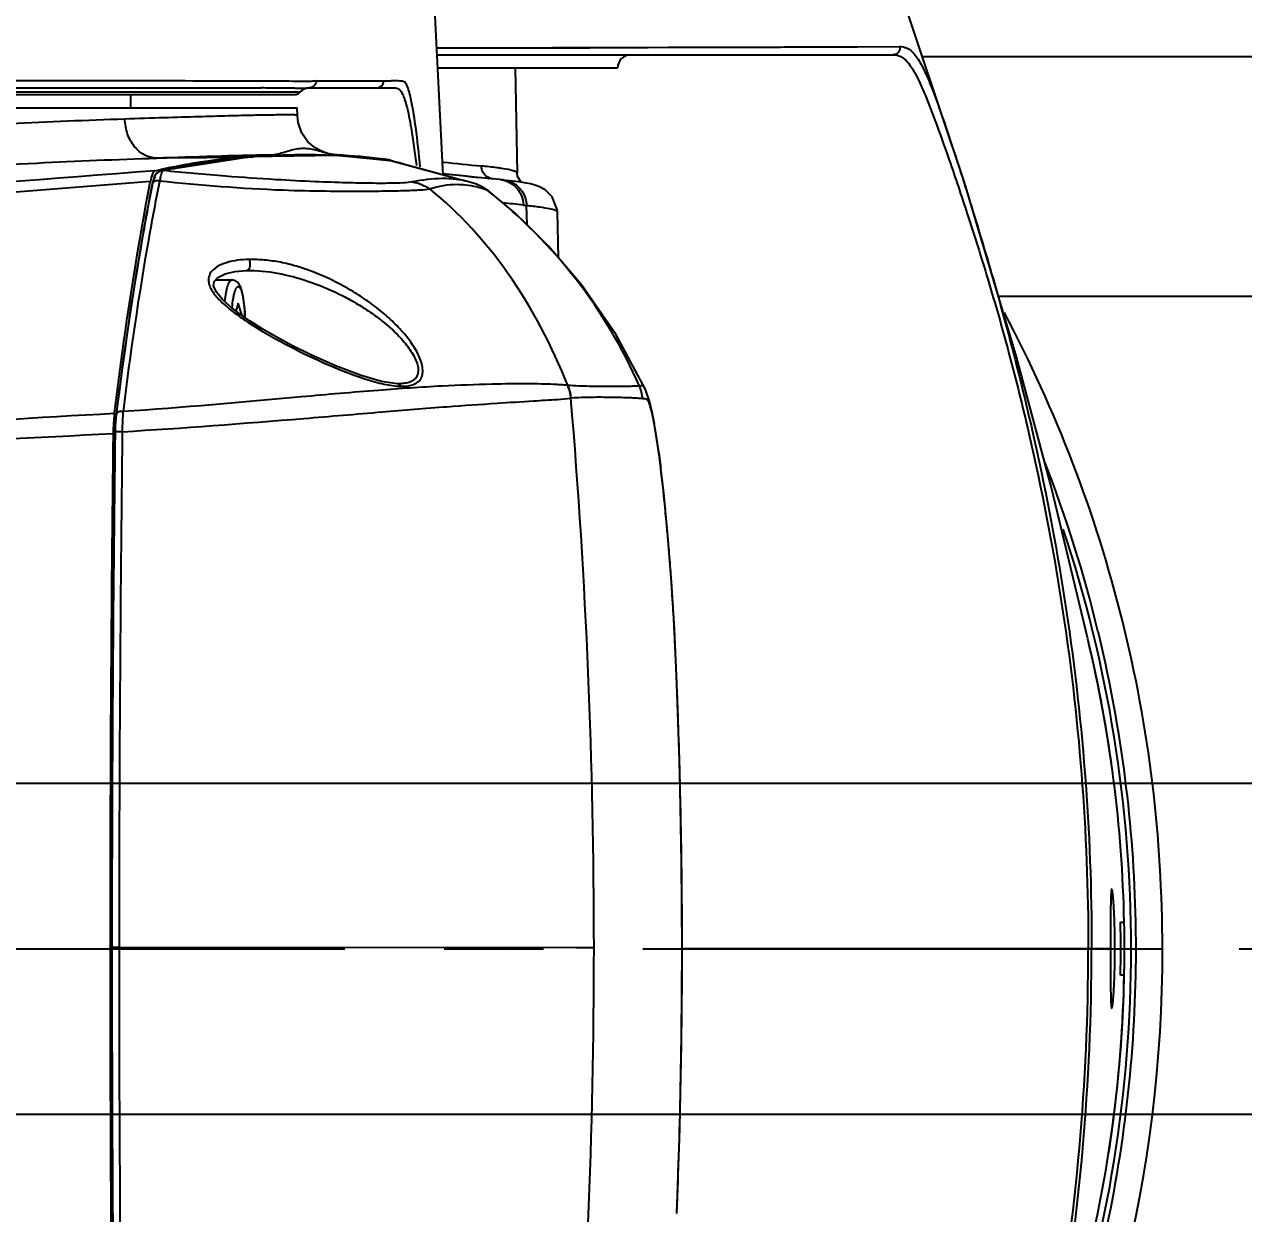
# Model space of a CAD drawing. Header units: millimetres. Extents: x 5828 to 6704, y 123 to 421.
# Drawn here: x 6422.775 to 6427.377, y 208.186 to 212.676 of the extents above; entities that cross this region are included whole.
import ezdxf

# ---------------------------------------------------------------- set-up
doc = ezdxf.new("R2010")
doc.units = ezdxf.units.MM
doc.linetypes.add('CENTER', pattern=[0.6, 0.375, -0.075, 0.075, -0.075])
for name, color, linetype in [('中心线', 7, 'Continuous'), ('外形图', 7, 'Continuous'), ('尺寸标注', 7, 'Continuous')]:
    doc.layers.add(name, color=color, linetype=linetype)
doc.styles.add('微软雅黑', font='msyh.ttc', dxfattribs={"height": 1.5})
doc.dimstyles.new('尺寸标注_1_20比例', dxfattribs={"dimtxt": 1.5, "dimasz": 1.25, "dimexe": 0.5, "dimexo": 0.4, "dimgap": 0.5, "dimtad": 1, "dimdec": 1, "dimlfac": 20, "dimdsep": 46, "dimtxsty": '微软雅黑', "dimcen": 0.09, "dimadec": 0, "dimazin": 0, "dimtp": 0.01, "dimtm": 0.01, "dimtfac": 1, "dimtdec": 1, "dimtofl": 0, "dimtmove": 0, "dimatfit": 3, "dimfxl": 1, "dimtolj": 1, "dimarcsym": 0})

# ---------------------------------------------------------------- blocks, each defined once
blk = doc.blocks.new('*D1113')
at = {"layer": 'Defpoints', "color": 0}
for p in [(6420.6767, 219.4485), (6417.8017, 209.8115), (6420.6767, 208.845)]:
    blk.add_point(p, dxfattribs=at)
at = {"layer": '尺寸标注', "color": 0, "lineweight": -2}
for p, q in [((6417.8017, 210.2115), (6417.8017, 219.9485)), ((6420.6767, 209.245), (6420.6767, 219.9485)), ((6416.5517, 219.4485), (6410.0369, 219.4485)), ((6421.9267, 219.4485), (6423.1767, 219.4485))]:
    blk.add_line(p, q, dxfattribs=at)
at = {"layer": '尺寸标注', "color": 0}
for points in [[(6416.5517, 219.2402), (6416.5517, 219.6568), (6417.8017, 219.4485)], [(6421.9267, 219.6568), (6421.9267, 219.2402), (6420.6767, 219.4485)]]:
    blk.add_solid(points, dxfattribs=at)
at = {"layer": '尺寸标注', "color": 0, "insert": (6412.3647, 220.7116), "char_height": 1.5, "attachment_point": 5, "style": '微软雅黑'}
blk.add_mtext('\\A1;57.5', dxfattribs=at)
blk = doc.blocks.new('*D1114')
at = {"layer": 'Defpoints', "color": 0}
for p in [(6417.8017, 209.8115), (6417.8017, 208.5615), (6436.6014, 208.5615)]:
    blk.add_point(p, dxfattribs=at)
at = {"layer": '尺寸标注', "color": 0, "lineweight": -2}
for p, q in [((6436.6014, 211.0615), (6436.6014, 215.7247)), ((6418.2017, 209.8115), (6437.1014, 209.8115)), ((6418.2017, 208.5615), (6437.1014, 208.5615)), ((6436.6014, 207.3115), (6436.6014, 206.0615))]:
    blk.add_line(p, q, dxfattribs=at)
at = {"layer": '尺寸标注', "color": 0}
for points in [[(6436.3931, 211.0615), (6436.8098, 211.0615), (6436.6014, 209.8115)], [(6436.8098, 207.3115), (6436.3931, 207.3115), (6436.6014, 208.5615)]]:
    blk.add_solid(points, dxfattribs=at)
at = {"layer": '尺寸标注', "color": 0, "insert": (6435.3258, 214.1904), "char_height": 1.5, "attachment_point": 5, "rotation": 90, "style": '微软雅黑'}
blk.add_mtext('\\A1;25', dxfattribs=at)

msp = doc.modelspace()

# ---------------------------------------------------------------- linework, layer by layer
at = {"layer": '中心线', "linetype": 'CENTER', "ltscale": 5}
msp.add_line((6395.1097, 209.1865), (6433.2693, 209.1865), dxfattribs=at)
at = {"layer": '外形图', "color": 7, "linetype": 'Continuous'}
for p, q in [((6424.3563, 212.1069), (6424.3015, 213.1622)), ((6424.3322, 212.5873), (6426.0784, 212.5928)), ((6425.629, 212.5903), (6425.92, 212.5917)), ((6425.92, 212.5917), (6426.0784, 212.5928)), ((6424.3327, 212.5615), (6426.0542, 212.5615)), ((6426.1637, 212.5553), (6429.8267, 212.5553)), ((6424.3353, 212.5115), (6425.0142, 212.5115)), ((6424.6276, 212.5115), (6424.6345, 212.1143)), ((6423.0661, 212.4625), (6421.3046, 212.4625)), ((6423.8763, 212.4625), (6424.142, 212.4626)), ((6420.903, 212.4115), (6423.7958, 212.4115)), ((6423.8144, 212.4198), (6420.927, 212.4198)), ((6420.9517, 212.4365), (6423.5182, 212.4363)), ((6423.0589, 212.4365), (6423.6704, 212.4361)), ((6423.1767, 212.3615), (6423.1767, 212.4115)), ((6423.796, 212.4353), (6423.7973, 212.4353)), ((6423.7964, 212.4353), (6423.7973, 212.4353)), ((6423.8517, 212.4365), (6424.1082, 212.4365)), ((6424.1056, 212.4365), (6424.1583, 212.4367)), ((6424.1454, 212.4366), (6424.1567, 212.4367)), ((6424.1455, 212.4364), (6424.1566, 212.4361)), ((6424.1566, 212.4361), (6424.1582, 212.4361)), ((6424.1567, 212.4367), (6424.1618, 212.4366)), ((6424.1582, 212.4361), (6424.1618, 212.4361)), ((6417.5482, 212.3615), (6423.8052, 212.3615)), ((6423.8057, 212.3322), (6423.8052, 212.3615)), ((6423.9124, 212.1822), (6423.8893, 212.1828)), ((6423.9438, 212.181), (6423.8893, 212.1828)), ((6423.9128, 212.1919), (6423.9271, 212.1875)), ((6423.9438, 212.181), (6423.9269, 212.1817)), ((6423.9541, 212.1805), (6423.9438, 212.181)), ((6423.9623, 212.18), (6423.9438, 212.181)), ((6424.155, 212.1613), (6423.9537, 212.1807)), ((6424.1297, 212.1648), (6424.1147, 212.1666)), ((6424.1299, 212.1645), (6424.1147, 212.1666)), ((6424.1299, 212.1648), (6424.1297, 212.1648)), ((6424.1549, 212.1612), (6424.1497, 212.162)), ((6424.1573, 212.1608), (6424.1497, 212.1619)), ((6423.2679, 212.1231), (6423.2897, 212.128)), ((6423.2679, 212.1231), (6423.2897, 212.1276)), ((6423.2906, 212.1238), (6423.2905, 212.1238)), ((6423.2987, 212.1242), (6423.2906, 212.1238)), ((6423.316, 212.1279), (6423.2987, 212.1242)), ((6423.316, 212.1277), (6423.2987, 212.1242)), ((6424.1573, 212.1608), (6424.1549, 212.1612)), ((6424.1573, 212.1608), (6424.155, 212.1613)), ((6424.1791, 212.1564), (6424.1573, 212.1608)), ((6424.3991, 212.0953), (6424.1573, 212.1608)), ((6424.1907, 212.1533), (6424.1791, 212.1564)), ((6423.2491, 212.074), (6423.2509, 212.0833)), ((6423.2492, 212.0736), (6423.2509, 212.0833)), ((6423.2572, 212.0722), (6423.2563, 212.0677)), ((6423.2572, 212.0722), (6423.2564, 212.0675)), ((6423.2598, 212.0836), (6423.2572, 212.0721)), ((6423.2663, 212.1025), (6423.2598, 212.0836)), ((6424.4722, 212.0998), (6424.3561, 212.1118)), ((6424.4425, 212.1028), (6424.406, 212.1066)), ((6424.453, 212.1017), (6424.4901, 212.098)), ((6424.571, 212.0899), (6424.4722, 212.0998)), ((6424.4811, 212.0725), (6424.481, 212.0725)), ((6424.484, 212.0714), (6424.481, 212.0725)), ((6424.4965, 212.0973), (6424.4833, 212.0987)), ((6424.4841, 212.0714), (6424.484, 212.0714)), ((6424.5245, 212.0946), (6424.5278, 212.0942)), ((6424.5714, 212.0899), (6424.5753, 212.0895)), ((6424.5831, 212.0887), (6424.5839, 212.0886)), ((6424.6063, 212.0861), (6424.5839, 212.0886)), ((6424.6345, 212.1132), (6424.6345, 212.1143)), ((6423.2823, 212.068), (6423.2814, 212.0637)), ((6423.2824, 212.0674), (6423.2816, 212.0628)), ((6424.4406, 212.0694), (6424.4403, 212.0694)), ((6424.4406, 212.0694), (6424.4403, 212.0694)), ((6424.482, 212.0622), (6424.4818, 212.0622)), ((6424.4821, 212.0623), (6424.482, 212.0623)), ((6424.5225, 212.0497), (6424.5223, 212.0498)), ((6424.5225, 212.0497), (6424.5223, 212.0498)), ((6424.528, 212.0465), (6424.5283, 212.0463)), ((6424.528, 212.0464), (6424.5283, 212.0463)), ((6424.5283, 212.0463), (6424.5283, 212.0462)), ((6424.6728, 211.919), (6424.6701, 211.9929)), ((6424.6723, 211.919), (6424.6701, 211.9929)), ((6424.7916, 211.7947), (6424.7868, 211.9687)), ((6424.7868, 211.9687), (6424.7868, 211.9685)), ((6423.4971, 211.7115), (6423.5578, 211.7115)), ((6423.6132, 211.7468), (6423.6147, 211.7469)), ((6423.5824, 211.6231), (6423.5735, 211.5935)), ((6423.5954, 211.5798), (6423.5824, 211.6231)), ((6426.4515, 211.6497), (6429.8267, 211.6497)), ((6423.6272, 211.5551), (6423.5867, 211.5832)), ((6423.5916, 211.5798), (6423.5954, 211.5798)), ((6423.5954, 211.5798), (6423.5954, 211.5771)), ((6424.1827, 211.3196), (6424.1818, 211.3196)), ((6424.8265, 211.313), (6424.8257, 211.313)), ((6425.1178, 211.3003), (6425.1178, 211.3003)), ((6424.8386, 211.2654), (6424.8378, 211.2653)), ((6423.1214, 211.2033), (6423.1196, 211.1863)), ((6423.1214, 211.2033), (6423.1214, 211.2032)), ((6423.1172, 211.1369), (6423.1172, 211.1369)), ((6425.2376, 210.1868), (6425.2378, 210.1867)), ((6426.9119, 209.2865), (6426.9257, 209.2865)), ((6423.0986, 209.1865), (6423.0986, 209.1913)), ((6423.1327, 209.1913), (6423.1052, 209.1913)), ((6424.925, 209.1897), (6423.1327, 209.1913)), ((6425.2577, 209.1864), (6425.2578, 209.1864)), ((6426.8741, 209.1865), (6425.2578, 209.1865)), ((6426.891, 209.1865), (6426.9132, 209.1865)), ((6426.9522, 209.1865), (6427.0706, 209.1865)), ((6426.9257, 209.0865), (6426.9119, 209.0865))]:
    msp.add_line(p, q, dxfattribs=at)
for points in [[(6426.7882, 210.3557), (6426.7336, 210.5869), (6426.6498, 210.9319), (6426.5198, 211.4215), (6426.3228, 212.0795), (6426.0496, 212.8965), (6425.7104, 213.8407)], [(6424.3314, 212.5873), (6424.6532, 212.5874), (6424.9088, 212.5877), (6425.1291, 212.5883), (6425.629, 212.5903)], [(6423.9128, 212.1914), (6423.8967, 212.1971), (6423.8721, 212.2104), (6423.8456, 212.2329), (6423.8226, 212.2656), (6423.8084, 212.3063), (6423.8057, 212.3322)], [(6423.9537, 212.1807), (6423.6295, 212.1755), (6423.2905, 212.1238)], [(6423.2903, 212.1238), (6423.2873, 212.1229), (6423.2749, 212.115), (6423.2663, 212.1025)], [(6424.3441, 212.1102), (6424.2669, 212.1315), (6424.2102, 212.1476), (6424.1907, 212.1533)], [(6424.4413, 212.0844), (6424.4335, 212.0863), (6424.4203, 212.0896), (6424.3991, 212.0953)], [(6424.4811, 212.0725), (6424.4478, 212.0828), (6424.4411, 212.0845)], [(6424.5283, 212.0462), (6424.5044, 212.062), (6424.4841, 212.0714)], [(6424.7871, 211.9685), (6424.7865, 211.977), (6424.7673, 212.0257), (6424.7401, 212.0518), (6424.7188, 212.0633), (6424.7018, 212.0694), (6424.6859, 212.0736), (6424.6692, 212.077), (6424.6506, 212.0802), (6424.6297, 212.0832), (6424.6063, 212.0861)], [(6424.6503, 212.0802), (6424.6366, 212.1014), (6424.6345, 212.1132)], [(6425.1178, 211.3003), (6425.0089, 211.5046), (6424.8782, 211.6931), (6424.7535, 211.8393), (6424.6274, 211.963), (6424.5283, 212.0463)], [(6423.5867, 211.5832), (6423.5516, 211.6107), (6423.5224, 211.6379), (6423.5005, 211.6647), (6423.4896, 211.6888), (6423.491, 211.7048), (6423.5049, 211.7202), (6423.5325, 211.7338)], [(6423.5325, 211.7338), (6423.5693, 211.7429), (6423.6132, 211.7468)], [(6424.1818, 211.3196), (6424.1228, 211.3278), (6424.0457, 211.3499), (6423.9496, 211.3865), (6423.8564, 211.4283), (6423.7845, 211.464), (6423.7254, 211.4959), (6423.6732, 211.5262), (6423.6272, 211.5551)], [(6424.8265, 211.313), (6424.8262, 211.313), (6424.8259, 211.3131), (6424.8256, 211.3131)], [(6425.2378, 210.1867), (6425.2283, 210.3927), (6425.2173, 210.5718), (6425.2038, 210.7434), (6425.188, 210.9063), (6425.1717, 211.0426), (6425.1573, 211.1403), (6425.1453, 211.2063), (6425.1343, 211.2533), (6425.122, 211.2904), (6425.1178, 211.3003)], [(6423.1196, 211.1863), (6423.1175, 211.1515), (6423.1172, 211.1369)], [(6425.2578, 209.1864), (6425.2557, 209.5119), (6425.2488, 209.8599), (6425.2378, 210.1867)], [(6424.925, 209.1897), (6424.8561, 209.19), (6424.5936, 209.1905)], [(6425.2375, 208.1861), (6425.2485, 208.5088), (6425.2556, 208.8576), (6425.2578, 209.1864)]]:
    msp.add_lwpolyline(points, dxfattribs=at)
for centre, radius, start, end in [((6425.0642, 212.5115), 0.05, 90, 180), ((6424.1394, 216.21), 3.7474, 270.0396, 270.3141), ((6423.6114, 188.2883), 24.1478, 89.70204, 89.86012), ((6423.6849, 203.2546), 9.1814, 89.54403, 89.67511), ((6423.6786, 202.721), 9.7151, 89.30502, 89.53151), ((6423.7958, 212.4365), 0.025, 270, 318.1897), ((6423.8517, 212.3865), 0.05, 90, 138.1897), ((6423.8517, 212.3703), 0.0662, 90.0546, 91.4893), ((6425.1156, 155.3015), 56.8995, 91.41965, 91.85379), ((6423.9766, 143.2315), 68.9433, 90.334053, 90.583116), ((6423.8373, 209.6234), 2.5637, 95.8789, 102.3325), ((6423.8401, 209.6956), 2.4882, 95.1276, 102.1609), ((6423.827, 209.707), 2.4795, 92.7975, 95.8407), ((6423.8336, 209.7596), 2.4239, 94.5318, 95.1084), ((6423.8341, 209.7509), 2.4326, 88.7009, 94.5294), ((6423.8242, 209.6992), 2.4873, 82.9367, 87.0044), ((6424.0398, 211.4411), 0.7293, 81.3356, 82.9042), ((6424.1066, 211.978), 0.1911, 78.1335, 82.9458), ((6424.1074, 211.9819), 0.1872, 75.4856, 78.1192), ((6424.1072, 211.9812), 0.1879, 68.0492, 75.4657), ((6427.6615, 152.2766), 60.0076, 94.198792, 96.423103), ((6430.2832, 269.1653), 57.3163, 264.065077, 264.209155), ((6428.1328, 147.8039), 64.4644, 94.343162, 100.668847), ((6423.2714, 212.0692), 0.0146, 147.6509, 153.7611), ((6431.6748, 210.3912), 8.5584, 168.58291, 168.70111), ((6424.3608, 211.7405), 0.3533, 81.3714, 86.0368), ((6424.3641, 211.7642), 0.3294, 76.4925, 81.3238), ((6424.4301, 211.9317), 0.1497, 68.904, 70.0928), ((6424.4302, 211.9319), 0.1495, 59.6403, 68.9034), ((6424.4301, 211.9311), 0.1503, 52.0648, 68.9465), ((6424.3806, 210.1827), 1.9167, 84.0548, 84.1692), ((6424.3912, 210.2854), 1.8135, 83.9381, 84.0548), ((6424.4071, 211.7479), 0.3232, 76.5983, 84.0558), ((6424.43, 211.9317), 0.1498, 52.0437, 59.6354), ((6424.413, 211.7719), 0.2986, 68.5534, 71.7264), ((6423.3699, 210.5705), 1.8752, 51.8707, 52.0727), ((6423.3452, 210.5431), 1.9121, 23.6609, 51.795), ((6424.0265, 212.1944), 0.7608, 232.1314, 234.1145), ((6424.177, 212.4032), 1.0182, 234.1432, 236.7773), ((6424.2241, 211.759), 0.4503, 264.5654, 266.3973), ((6424.6868, 211.2524), 0.1516, 4.9071, 23.6212), ((6424.6876, 211.2526), 0.1515, 4.8681, 23.5), ((6424.9578, 211.2503), 0.1511, 4.8381, 23.4396), ((6400.2316, 209.1921), 24.6934, 359.99451, 4.8162), ((6423.9302, 211.1214), 0.8199, 177.4235, 178.9046), ((6423.8227, 211.1267), 0.7122, 175.3711, 177.4613), ((6583.0096, 209.1906), 159.911, 179.304671, 179.999742), ((6583.3117, 209.1749), 160.2065, 179.298319, 179.994152), ((6583.3198, 209.1748), 160.2142, 179.298412, 179.994097), ((6423.9534, 211.1209), 0.8431, 178.8961, 179.2997), ((6589.6685, 209.1371), 166.5358, 179.311489, 179.981348), ((6421.8985, 209.186), 5.0723, 13.6773, 21.2366), ((6420.2445, 210.3818), 4.9709, 6.9966, 7.1542), ((6419.2591, 210.2626), 5.9635, 5.81849, 6.97947), ((6417.2774, 210.0551), 7.956, 5.18263, 5.85876), ((6415.8192, 209.9198), 9.4204, 4.75555, 5.20111), ((6421.9267, 209.1865), 5.0254, 341.6319, 18.3681), ((6415.3531, 209.8805), 9.8882, 4.2278, 4.7584), ((6415.3641, 209.8814), 9.8772, 3.79143, 4.22746), ((6414.8538, 209.8477), 10.3886, 3.17634, 3.79037), ((6412.5778, 209.7199), 12.6682, 2.82532, 3.18344), ((6421.9045, 209.1877), 5.0661, 13.4222, 13.6746), ((6409.128, 209.5498), 16.1222, 2.46111, 2.82472), ((6421.9352, 209.1873), 4.9916, 1.1384, 13.5347), ((6421.9267, 209.1865), 5.0005, 8.0656, 13.5213), ((6421.8981, 209.1864), 5.0726, 1.1593, 13.42), ((6406.402, 209.4308), 18.8508, 2.29822, 2.46649), ((6399.6248, 209.158), 25.6334, 2.07765, 2.30018), ((6400.4722, 209.1883), 24.7855, 1.66324, 2.07857), ((6400.6956, 209.1955), 24.562, 1.35247, 1.66161), ((6400.4341, 209.1894), 24.8236, 0.92699, 1.35235), ((6400.2627, 209.1865), 24.995, 0.64131, 0.92724), ((6400.3534, 209.1872), 24.9043, 0.27014, 0.64196), ((6400.7356, 209.1891), 24.5221, 359.99373, 0.26992), ((6421.9267, 209.1865), 5.0005, 351.1001, 1.1488), ((6421.3932, 209.1865), 5.5196, 358.9622, 1.0378), ((6421.9143, 209.1867), 5.0563, 359.9971, 1.1587), ((6581.5561, 209.1736), 158.4575, 179.995342, 180.69718), ((6583.4533, 209.1716), 160.3481, 179.992963, 180.688212), ((6583.415, 209.1715), 160.3094, 179.992948, 180.688277), ((6587.5243, 209.1945), 164.3916, 180.001101, 180.679728), ((6400.2316, 209.193), 24.6934, 355.17063, 359.99233), ((6400.3973, 209.1909), 24.8604, 357.68356, 359.98962), ((6421.9362, 209.1867), 5.1345, 332.0001, 359.9977), ((6418.2514, 209.1887), 8.5389, 349.86768, 359.98544), ((6418.1918, 209.1885), 8.611, 349.95434, 359.9863), ((6421.9156, 209.1862), 5.0551, 358.8428, 0.0036), ((6421.9356, 209.1857), 4.9912, 346.4623, 358.8613), ((6421.8983, 209.1866), 5.0724, 346.533, 358.8419)]:
    msp.add_arc(centre, radius, start, end, dxfattribs=at)
for points, knots in [([(6426.0784, 212.5928), (6426.0804, 212.5857), (6426.0769, 212.5689), (6426.0614, 212.5613), (6426.0541, 212.5614)], [0, 0, 0, 0, 0.500734, 1, 1, 1, 1]), ([(6426.0783, 212.5927), (6426.0879, 212.5928), (6426.1094, 212.588), (6426.1384, 212.5617), (6426.1662, 212.5151), (6426.1985, 212.4414), (6426.2388, 212.3308), (6426.2908, 212.1752), (6426.3555, 211.9713), (6426.4297, 211.7238), (6426.507, 211.4433), (6426.6069, 211.0353), (6426.7095, 210.503), (6426.786, 209.849), (6426.8031, 209.4076), (6426.8031, 209.1865)], [0, 0, 0, 0, 0.008098, 0.017872, 0.032282, 0.054045, 0.086222, 0.13224, 0.193529, 0.268046, 0.351818, 0.440825, 0.625025, 0.812092, 1, 1, 1, 1]), ([(6426.0545, 212.5615), (6426.0641, 212.5614), (6426.0856, 212.5563), (6426.1146, 212.5298), (6426.1428, 212.4831), (6426.1757, 212.4096), (6426.2174, 212.3001), (6426.2717, 212.1469), (6426.3391, 211.9469), (6426.4156, 211.7039), (6426.4943, 211.4277), (6426.5949, 211.0239), (6426.697, 210.4955), (6426.7732, 209.8454), (6426.7902, 209.4064), (6426.7902, 209.1865)], [0, 0, 0, 0, 0.008197, 0.018122, 0.03273, 0.054705, 0.087038, 0.133022, 0.193932, 0.267845, 0.351123, 0.439911, 0.62421, 0.811618, 1, 1, 1, 1]), ([(6423.7914, 212.4611), (6423.7028, 212.4622), (6423.461, 212.4624), (6423.2193, 212.4625), (6423.0661, 212.4625)], [0, 0, 0, 0, 0.366605, 1, 1, 1, 1]), ([(6423.8457, 212.4607), (6423.842, 212.4606), (6423.8239, 212.4605), (6423.8058, 212.4609), (6423.7914, 212.4611)], [0, 0, 0, 0, 0.204161, 1, 1, 1, 1]), ([(6423.8764, 212.4625), (6423.8739, 212.4622), (6423.8637, 212.4612), (6423.8534, 212.4608), (6423.8457, 212.4607)], [0, 0, 0, 0, 0.240676, 1, 1, 1, 1]), ([(6423.8765, 212.4625), (6423.8769, 212.4563), (6423.8722, 212.4424), (6423.8585, 212.4366), (6423.8517, 212.4365)], [0, 0, 0, 0, 0.476927, 1, 1, 1, 1]), ([(6424.2695, 212.1378), (6424.2645, 212.1876), (6424.2555, 212.2694), (6424.2401, 212.3686), (6424.2282, 212.4238), (6424.2181, 212.4487), (6424.2108, 212.4601), (6424.1984, 212.4618), (6424.1818, 212.4635), (6424.1687, 212.4627), (6424.16, 212.4627)], [0, 0, 0, 0, 0.396246, 0.650121, 0.796745, 0.838864, 0.86503, 0.897884, 0.930539, 1, 1, 1, 1]), ([(6423.7973, 212.4353), (6423.8026, 212.4352), (6423.819, 212.435), (6423.8354, 212.4357), (6423.8465, 212.4363)], [0, 0, 0, 0, 0.323166, 1, 1, 1, 1]), ([(6424.1082, 212.4365), (6424.1115, 212.4365), (6424.1239, 212.4365), (6424.1364, 212.4366), (6424.1455, 212.4364)], [0, 0, 0, 0, 0.268114, 1, 1, 1, 1]), ([(6424.1618, 212.4361), (6424.1636, 212.4362), (6424.1712, 212.4365), (6424.1794, 212.4367), (6424.1847, 212.4342)], [0, 0, 0, 0, 0.241025, 1, 1, 1, 1]), ([(6424.1847, 212.4342), (6424.1914, 212.431), (6424.2006, 212.4188), (6424.2094, 212.3971), (6424.2225, 212.3529), (6424.2388, 212.2676), (6424.2491, 212.1909), (6424.2547, 212.1436)], [0, 0, 0, 0, 0.073837, 0.13995, 0.234444, 0.528212, 1, 1, 1, 1]), ([(6423.1547, 212.3186), (6423.0105, 212.3137), (6422.6945, 212.3006), (6421.9819, 212.2529), (6421.4151, 212.1933), (6421.0189, 212.1561)], [0, 0, 0, 0, 0.202086, 0.44282, 1, 1, 1, 1]), ([(6423.8057, 212.3328), (6423.8057, 212.333), (6423.8045, 212.3333), (6423.8027, 212.3336), (6423.7993, 212.3339), (6423.7947, 212.3341), (6423.7888, 212.3343), (6423.7783, 212.3345), (6423.7618, 212.3345), (6423.7382, 212.3343), (6423.7095, 212.3339), (6423.6757, 212.3333), (6423.6367, 212.3326), (6423.5929, 212.3316), (6423.5246, 212.3299), (6423.4274, 212.3272), (6423.2971, 212.3233), (6423.2041, 212.3203), (6423.1547, 212.3186)], [0, 0, 0, 0, 0.001215, 0.004315, 0.009405, 0.016501, 0.025605, 0.03672, 0.064966, 0.101195, 0.145346, 0.197352, 0.257123, 0.324551, 0.399525, 0.571608, 0.772265, 1, 1, 1, 1]), ([(6423.275, 212.1712), (6423.2595, 212.1713), (6423.227, 212.1798), (6423.1879, 212.2136), (6423.1618, 212.262), (6423.1552, 212.2995), (6423.1547, 212.3186)], [0, 0, 0, 0, 0.22276, 0.462734, 0.724348, 1, 1, 1, 1]), ([(6423.706, 212.1836), (6423.7236, 212.1845), (6423.7579, 212.1948), (6423.8001, 212.2076), (6423.8353, 212.2093), (6423.8704, 212.2049), (6423.8956, 212.1963), (6423.9128, 212.1914)], [0, 0, 0, 0, 0.249964, 0.50136, 0.62374, 0.746816, 1, 1, 1, 1]), ([(6421.038, 212.0099), (6421.2521, 212.0291), (6421.6671, 212.0679), (6422.2618, 212.1194), (6422.7935, 212.1533), (6423.1242, 212.1664), (6423.275, 212.1712)], [0, 0, 0, 0, 0.287551, 0.557407, 0.798206, 1, 1, 1, 1]), ([(6424.1147, 212.1666), (6424.102, 212.168), (6424.0513, 212.1733), (6424.0004, 212.1779), (6423.9623, 212.18)], [0, 0, 0, 0, 0.250978, 1, 1, 1, 1]), ([(6423.2679, 212.1231), (6423.266, 212.1227), (6423.2621, 212.119), (6423.2557, 212.1057), (6423.2527, 212.0929), (6423.2509, 212.0833)], [0, 0, 0, 0, 0.129541, 0.334944, 1, 1, 1, 1]), ([(6423.294, 212.1181), (6423.2936, 212.1173), (6423.292, 212.1134), (6423.2908, 212.1093), (6423.29, 212.1061)], [0, 0, 0, 0, 0.20721, 1, 1, 1, 1]), ([(6423.2987, 212.1242), (6423.2983, 212.124), (6423.296, 212.1226), (6423.2949, 212.1201), (6423.294, 212.1181)], [0, 0, 0, 0, 0.173692, 1, 1, 1, 1]), ([(6424.2399, 212.0813), (6424.229, 212.0792), (6424.2006, 212.0772), (6424.1486, 212.0758), (6424.0766, 212.076), (6423.9826, 212.0779), (6423.8627, 212.0823), (6423.7104, 212.0901), (6423.5188, 212.1032), (6423.3772, 212.1161), (6423.2987, 212.1242)], [0, 0, 0, 0, 0.035136, 0.090247, 0.165741, 0.263971, 0.389265, 0.547573, 0.748998, 1, 1, 1, 1]), ([(6424.5745, 212.1325), (6424.5692, 212.1333), (6424.5445, 212.1368), (6424.5197, 212.1395), (6424.5002, 212.1414)], [0, 0, 0, 0, 0.213731, 1, 1, 1, 1]), ([(6424.6194, 212.1234), (6424.6166, 212.1243), (6424.6018, 212.1282), (6424.5867, 212.1307), (6424.5745, 212.1325)], [0, 0, 0, 0, 0.190793, 1, 1, 1, 1]), ([(6424.6345, 212.1143), (6424.6345, 212.1163), (6424.6287, 212.1207), (6424.6233, 212.1223), (6424.6194, 212.1234)], [0, 0, 0, 0, 0.329182, 1, 1, 1, 1]), ([(6423.1152, 211.2081), (6423.1248, 211.2853), (6423.1627, 211.5749), (6423.2088, 211.8635), (6423.2491, 212.074)], [0, 0, 0, 0, 0.26631, 1, 1, 1, 1]), ([(6423.2713, 212.0994), (6423.2679, 212.0987), (6423.262, 212.0882), (6423.2596, 212.079), (6423.2581, 212.0723)], [0, 0, 0, 0, 0.335339, 1, 1, 1, 1]), ([(6423.2742, 212.0857), (6423.2725, 212.0855), (6423.2668, 212.0841), (6423.2614, 212.0805), (6423.2591, 212.0769)], [0, 0, 0, 0, 0.286807, 1, 1, 1, 1]), ([(6423.2857, 212.0853), (6423.4406, 212.0695), (6423.6498, 212.0523), (6423.9018, 212.0469), (6424.0309, 212.0463), (6424.1311, 212.047), (6424.2076, 212.0486), (6424.263, 212.0507), (6424.2932, 212.053), (6424.3049, 212.0547)], [0, 0, 0, 0, 0.45761, 0.616407, 0.740426, 0.837046, 0.911019, 0.965181, 1, 1, 1, 1]), ([(6423.29, 212.1061), (6423.2896, 212.1046), (6423.2879, 212.0977), (6423.2866, 212.0908), (6423.2858, 212.0853)], [0, 0, 0, 0, 0.219108, 1, 1, 1, 1]), ([(6424.3852, 212.093), (6424.3743, 212.0937), (6424.3256, 212.095), (6424.277, 212.0882), (6424.2399, 212.0813)], [0, 0, 0, 0, 0.224769, 1, 1, 1, 1]), ([(6424.4403, 212.0694), (6424.4296, 212.0705), (6424.384, 212.073), (6424.3381, 212.0652), (6424.3049, 212.0547)], [0, 0, 0, 0, 0.23657, 1, 1, 1, 1]), ([(6424.6041, 212.0804), (6424.6196, 212.0727), (6424.6379, 212.056), (6424.6486, 212.0353), (6424.6508, 212.0299)], [0, 0, 0, 0, 0.745985, 1, 1, 1, 1]), ([(6424.6162, 212.0791), (6424.6319, 212.0714), (6424.6595, 212.0463), (6424.6701, 212.0106), (6424.6707, 211.9929)], [0, 0, 0, 0, 0.496447, 1, 1, 1, 1]), ([(6423.2563, 212.0677), (6423.2434, 212.0013), (6423.1907, 211.7144), (6423.1491, 211.4255), (6423.1214, 211.2032)], [0, 0, 0, 0, 0.232125, 1, 1, 1, 1]), ([(6423.2571, 212.0674), (6423.2442, 212.001), (6423.1914, 211.7142), (6423.1497, 211.4255), (6423.122, 211.2032)], [0, 0, 0, 0, 0.231921, 1, 1, 1, 1]), ([(6423.2814, 212.0637), (6423.2684, 211.9983), (6423.2156, 211.7166), (6423.1746, 211.4327), (6423.1476, 211.2144)], [0, 0, 0, 0, 0.232522, 1, 1, 1, 1]), ([(6424.8265, 211.313), (6424.7671, 211.4615), (6424.625, 211.7342), (6424.418, 211.9642), (6424.3049, 212.0547)], [0, 0, 0, 0, 0.524863, 1, 1, 1, 1]), ([(6424.5066, 212.0554), (6424.5006, 212.0574), (6424.4925, 212.0598), (6424.4842, 212.0618), (6424.4821, 212.0623)], [0, 0, 0, 0, 0.744883, 1, 1, 1, 1]), ([(6424.6701, 211.9929), (6424.687, 211.9911), (6424.7157, 211.9879), (6424.7535, 211.982), (6424.7738, 211.9774), (6424.7866, 211.9719), (6424.7867, 211.9687)], [0, 0, 0, 0, 0.422478, 0.729938, 0.919308, 1, 1, 1, 1]), ([(6423.623, 211.789), (6423.6084, 211.7883), (6423.5798, 211.7865), (6423.5385, 211.7779), (6423.5016, 211.7629), (6423.4767, 211.7408), (6423.4692, 211.7166), (6423.471, 211.6971), (6423.4788, 211.678), (6423.495, 211.6529), (6423.5222, 211.6243), (6423.5466, 211.6038), (6423.5595, 211.5938)], [0, 0, 0, 0, 0.129052, 0.254035, 0.372644, 0.481721, 0.534976, 0.591098, 0.651862, 0.717058, 0.855352, 1, 1, 1, 1]), ([(6423.623, 211.789), (6423.625, 211.7848), (6423.6269, 211.7759), (6423.6268, 211.7616), (6423.6213, 211.7471), (6423.6147, 211.7469)], [0, 0, 0, 0, 0.29753, 0.57042, 1, 1, 1, 1]), ([(6423.6147, 211.7469), (6423.6534, 211.7478), (6423.7327, 211.7398), (6423.8496, 211.7082), (6423.9451, 211.6682), (6424.0194, 211.6287), (6424.0735, 211.5951), (6424.125, 211.5578), (6424.1724, 211.517), (6424.2136, 211.4732), (6424.2411, 211.4342), (6424.2557, 211.4027), (6424.2616, 211.3811), (6424.262, 211.3611), (6424.2557, 211.3438), (6424.2428, 211.3312), (6424.2255, 211.3236), (6424.205, 211.3198), (6424.1904, 211.3194), (6424.1827, 211.3196)], [0, 0, 0, 0, 0.129441, 0.264602, 0.404075, 0.474923, 0.5461, 0.617155, 0.687321, 0.755163, 0.817894, 0.845978, 0.870973, 0.892642, 0.911843, 0.930677, 0.951199, 0.974309, 1, 1, 1, 1]), ([(6424.1958, 211.3097), (6424.2036, 211.3097), (6424.2187, 211.3101), (6424.24, 211.314), (6424.258, 211.3226), (6424.2715, 211.3364), (6424.2786, 211.355), (6424.2791, 211.3768), (6424.274, 211.4007), (6424.2604, 211.4355), (6424.2335, 211.479), (6424.1925, 211.5282), (6424.1448, 211.5743), (6424.0927, 211.6166), (6424.0376, 211.6547), (6423.962, 211.6995), (6423.8832, 211.7362), (6423.8025, 211.7635), (6423.7425, 211.7788), (6423.6825, 211.7872), (6423.6427, 211.7888), (6423.623, 211.789)], [0, 0, 0, 0, 0.025094, 0.04794, 0.068461, 0.087765, 0.107812, 0.130419, 0.156281, 0.185136, 0.249165, 0.318036, 0.388895, 0.460284, 0.531479, 0.602069, 0.74016, 0.807398, 0.873226, 0.937197, 1, 1, 1, 1]), ([(6423.532, 211.6295), (6423.5333, 211.6409), (6423.5361, 211.6612), (6423.541, 211.6843), (6423.5461, 211.6985), (6423.5499, 211.7064), (6423.5546, 211.7115), (6423.5578, 211.7115)], [0, 0, 0, 0, 0.389357, 0.691911, 0.805751, 0.893591, 1, 1, 1, 1]), ([(6423.6082, 211.5687), (6423.6076, 211.586), (6423.6059, 211.6109), (6423.6018, 211.6422), (6423.5981, 211.6617), (6423.5935, 211.6784), (6423.5874, 211.6934), (6423.5766, 211.707), (6423.5643, 211.7115), (6423.5578, 211.7115)], [0, 0, 0, 0, 0.319755, 0.459437, 0.581676, 0.686395, 0.778949, 0.878762, 1, 1, 1, 1]), ([(6423.5592, 211.6053), (6423.5604, 211.6177), (6423.5624, 211.6351), (6423.5666, 211.6564), (6423.5698, 211.6685), (6423.5733, 211.6777), (6423.5769, 211.6837), (6423.5815, 211.6872), (6423.5867, 211.6852), (6423.5903, 211.6799), (6423.5939, 211.6717), (6423.5972, 211.6605), (6423.6016, 211.6403), (6423.6056, 211.6095), (6423.6073, 211.5833), (6423.6078, 211.5691)], [0, 0, 0, 0, 0.177016, 0.249664, 0.309643, 0.356096, 0.388976, 0.410759, 0.4305, 0.459403, 0.501508, 0.557278, 0.626063, 0.796958, 1, 1, 1, 1]), ([(6427.0706, 209.1865), (6427.0694, 209.3948), (6427.0458, 209.8119), (6426.9313, 210.4275), (6426.7443, 211.0246), (6426.5707, 211.4038), (6426.4741, 211.5878)], [0, 0, 0, 0, 0.250271, 0.500398, 0.75033, 1, 1, 1, 1]), ([(6423.6191, 211.5515), (6423.6639, 211.5221), (6423.7569, 211.4689), (6423.8996, 211.3991), (6424.0198, 211.3503), (6424.1135, 211.3209), (6424.1594, 211.3129), (6424.1814, 211.3108)], [0, 0, 0, 0, 0.260937, 0.521544, 0.773879, 0.892388, 1, 1, 1, 1]), ([(6424.8256, 211.3131), (6424.808, 211.3149), (6424.7592, 211.3177), (6424.6642, 211.3199), (6424.5239, 211.3178), (6424.3345, 211.3106), (6424.0948, 211.294), (6423.6936, 211.2587), (6423.3725, 211.2289), (6423.1476, 211.2144)], [0, 0, 0, 0, 0.031559, 0.087143, 0.169548, 0.281624, 0.425138, 0.597973, 1, 1, 1, 1]), ([(6424.1958, 211.3097), (6424.1944, 211.3123), (6424.191, 211.3171), (6424.1854, 211.3195), (6424.1827, 211.3196)], [0, 0, 0, 0, 0.528297, 1, 1, 1, 1]), ([(6425.0965, 211.3105), (6425.0783, 211.3102), (6425.0391, 211.3086), (6424.9761, 211.3085), (6424.9043, 211.3089), (6424.8535, 211.3114), (6424.8265, 211.313)], [0, 0, 0, 0, 0.202224, 0.435226, 0.699986, 1, 1, 1, 1]), ([(6425.1178, 211.3003), (6425.1163, 211.3035), (6425.1139, 211.3088), (6425.1054, 211.3136), (6425.0999, 211.3108), (6425.0965, 211.3105)], [0, 0, 0, 0, 0.398375, 0.617958, 1, 1, 1, 1]), ([(6423.1447, 211.1383), (6423.3736, 211.152), (6423.7005, 211.1773), (6424.1086, 211.2117), (6424.3514, 211.2319), (6424.5418, 211.245), (6424.6812, 211.2536), (6424.7741, 211.2595), (6424.8212, 211.2628), (6424.8378, 211.2653)], [0, 0, 0, 0, 0.405017, 0.579436, 0.723659, 0.835452, 0.916672, 0.970446, 1, 1, 1, 1]), ([(6425.1084, 211.2631), (6425.0897, 211.2648), (6425.0496, 211.2664), (6424.9858, 211.268), (6424.9146, 211.2684), (6424.8647, 211.2668), (6424.8386, 211.2654)], [0, 0, 0, 0, 0.209227, 0.445562, 0.709233, 1, 1, 1, 1]), ([(6425.1084, 211.2631), (6425.1107, 211.2629), (6425.1151, 211.2635), (6425.1216, 211.2632), (6425.1262, 211.2588), (6425.1321, 211.2487), (6425.139, 211.2268), (6425.1477, 211.19), (6425.1571, 211.1387), (6425.1671, 211.0741), (6425.1735, 211.0266), (6425.1767, 211.0008)], [0, 0, 0, 0, 0.024024, 0.04823, 0.064646, 0.088968, 0.171976, 0.306181, 0.491404, 0.72413, 1, 1, 1, 1]), ([(6416.1992, 210.5024), (6416.7724, 210.5886), (6417.9211, 210.7458), (6419.6487, 210.9431), (6421.3803, 211.0995), (6422.5367, 211.1761), (6423.1152, 211.2081)], [0, 0, 0, 0, 0.250048, 0.500081, 0.750075, 1, 1, 1, 1]), ([(6423.1152, 211.2081), (6423.1149, 211.2062), (6423.114, 211.1982), (6423.1133, 211.1903), (6423.1128, 211.1842)], [0, 0, 0, 0, 0.239929, 1, 1, 1, 1]), ([(6423.1216, 211.1999), (6423.1214, 211.1983), (6423.1206, 211.1918), (6423.12, 211.1851), (6423.1196, 211.1801)], [0, 0, 0, 0, 0.240154, 1, 1, 1, 1]), ([(6423.1476, 211.2144), (6423.1422, 211.2151), (6423.133, 211.2147), (6423.1242, 211.2096), (6423.1224, 211.2063)], [0, 0, 0, 0, 0.587929, 1, 1, 1, 1]), ([(6423.1476, 211.2144), (6423.1471, 211.2086), (6423.1453, 211.1833), (6423.1447, 211.1578), (6423.1447, 211.1383)], [0, 0, 0, 0, 0.229577, 1, 1, 1, 1]), ([(6423.1196, 211.1801), (6423.1193, 211.1766), (6423.1183, 211.1621), (6423.1177, 211.1476), (6423.1176, 211.1366)], [0, 0, 0, 0, 0.240485, 1, 1, 1, 1]), ([(6416.1998, 210.4763), (6416.7729, 210.5568), (6417.9211, 210.7042), (6419.6475, 210.8893), (6421.3774, 211.0348), (6422.5326, 211.1035), (6423.1104, 211.1312)], [0, 0, 0, 0, 0.250047, 0.500082, 0.750077, 1, 1, 1, 1]), ([(6423.1174, 211.1371), (6423.1173, 211.137), (6423.1173, 211.137), (6423.1172, 211.1369), (6423.1172, 211.1369)], [0, 0, 0, 0, 0.591257, 1, 1, 1, 1]), ([(6423.1447, 211.1383), (6423.1413, 211.1383), (6423.1352, 211.1383), (6423.127, 211.1382), (6423.1214, 211.1377), (6423.1183, 211.1376), (6423.1174, 211.1371)], [0, 0, 0, 0, 0.369431, 0.676991, 0.88754, 1, 1, 1, 1]), ([(6426.8789, 209.4115), (6426.8785, 209.4115), (6426.8778, 209.4095), (6426.8773, 209.4067), (6426.8767, 209.4011), (6426.876, 209.39), (6426.8753, 209.3712), (6426.8747, 209.3436), (6426.8744, 209.3099), (6426.8744, 209.2715), (6426.874, 209.2298), (6426.8737, 209.2011), (6426.8737, 209.1865)], [0, 0, 0, 0, 0.005914, 0.020607, 0.044528, 0.077604, 0.169872, 0.294038, 0.445253, 0.617831, 0.805375, 1, 1, 1, 1]), ([(6426.8903, 209.1865), (6426.8903, 209.2011), (6426.8905, 209.2298), (6426.8901, 209.2715), (6426.8885, 209.31), (6426.8868, 209.3436), (6426.8849, 209.3712), (6426.8832, 209.39), (6426.8818, 209.4011), (6426.8808, 209.4067), (6426.8801, 209.4095), (6426.8794, 209.4115), (6426.8789, 209.4115)], [0, 0, 0, 0, 0.194366, 0.381602, 0.553965, 0.705072, 0.829243, 0.921689, 0.954911, 0.979012, 0.99391, 1, 1, 1, 1]), ([(6426.8737, 209.1865), (6426.8737, 209.1719), (6426.874, 209.1432), (6426.8744, 209.1015), (6426.8744, 209.0631), (6426.8747, 209.0294), (6426.8753, 209.0018), (6426.876, 208.983), (6426.8767, 208.9719), (6426.8773, 208.9663), (6426.8778, 208.9635), (6426.8785, 208.9615), (6426.8789, 208.9615)], [0, 0, 0, 0, 0.194606, 0.382097, 0.554665, 0.705903, 0.830093, 0.922385, 0.955466, 0.979391, 0.994089, 1, 1, 1, 1]), ([(6426.8789, 208.9615), (6426.8794, 208.9615), (6426.8801, 208.9635), (6426.8808, 208.9663), (6426.8818, 208.9719), (6426.8832, 208.983), (6426.8849, 209.0018), (6426.8868, 209.0294), (6426.8885, 209.063), (6426.8901, 209.1014), (6426.8905, 209.1431), (6426.8903, 209.1719), (6426.8903, 209.1865)], [0, 0, 0, 0, 0.006089, 0.020982, 0.045081, 0.078301, 0.170732, 0.294883, 0.44597, 0.618335, 0.805616, 1, 1, 1, 1])]:
    msp.add_open_spline(points, degree=3, knots=knots, dxfattribs=at)
for points in [[(6424.1053, 212.4365), (6424.114, 212.4364), (6424.1237, 212.4421), (6424.1277, 212.4498)], [(6424.1277, 212.4498), (6424.1298, 212.4537), (6424.1308, 212.4583), (6424.1306, 212.4626)], [(6423.8465, 212.4363), (6423.8477, 212.4364), (6423.8488, 212.4365), (6423.85, 212.4365)], [(6423.9542, 212.1831), (6423.9451, 212.1836), (6423.936, 212.1853), (6423.9271, 212.1875)], [(6424.506, 212.1182), (6424.5023, 212.1253), (6424.5002, 212.1335), (6424.5002, 212.1414)], [(6424.5217, 212.1006), (6424.5152, 212.105), (6424.5096, 212.1112), (6424.506, 212.1182)], [(6423.2584, 212.0756), (6423.2578, 212.0745), (6423.2574, 212.0733), (6423.2572, 212.0721)], [(6423.2858, 212.0853), (6423.282, 212.0861), (6423.278, 212.0863), (6423.2742, 212.0857)], [(6424.2399, 212.0813), (6424.263, 212.0778), (6424.2859, 212.0684), (6424.3049, 212.0547)], [(6424.3983, 212.1073), (6424.3842, 212.1088), (6424.3701, 212.1103), (6424.3559, 212.1117)], [(6424.4833, 212.0987), (6424.4697, 212.1), (6424.4561, 212.1014), (6424.4425, 212.1028)], [(6424.5435, 212.0926), (6424.5358, 212.0934), (6424.528, 212.0962), (6424.5217, 212.1006)], [(6424.571, 212.0899), (6424.5825, 212.0888), (6424.5939, 212.0855), (6424.6041, 212.0804)], [(6424.5839, 212.0886), (6424.595, 212.0874), (6424.6062, 212.0841), (6424.6162, 212.0791)], [(6424.5225, 212.0497), (6424.5245, 212.0489), (6424.5263, 212.0477), (6424.528, 212.0465)], [(6424.6508, 212.0299), (6424.6555, 212.0186), (6424.6581, 212.0063), (6424.6585, 211.9942)], [(6424.6585, 211.9942), (6424.6326, 211.9968), (6424.6068, 211.9993), (6424.581, 212.0019)], [(6424.6581, 211.9941), (6424.6623, 211.994), (6424.6664, 211.9931), (6424.6705, 211.9929)], [(6423.1224, 211.2063), (6423.1219, 211.2054), (6423.1216, 211.2043), (6423.1214, 211.2033)]]:
    msp.add_open_spline(points, degree=3, dxfattribs=at)

# ---------------------------------------------------------------- dimensions: what is measured, and where the dimension line sits
at = {"layer": '尺寸标注'}
dim = msp.add_linear_dim(base=(6420.6767, 219.4485), p1=(6417.8017, 209.8115), p2=(6420.6767, 208.845), dimstyle='尺寸标注_1_20比例', dxfattribs=at)
dim.commit()
dim.dimension.update_dxf_attribs({"geometry": '*D1113', "text_midpoint": (6412.3647, 219.4485), "dimtype": 160})
dim = msp.add_linear_dim(base=(6436.6014, 208.5615), p1=(6417.8017, 209.8115), p2=(6417.8017, 208.5615), angle=90, dimstyle='尺寸标注_1_20比例', dxfattribs=at)
dim.commit()
dim.dimension.update_dxf_attribs({"geometry": '*D1114', "text_midpoint": (6436.6014, 214.1904), "dimtype": 160})

doc.saveas('drawing.dxf')
